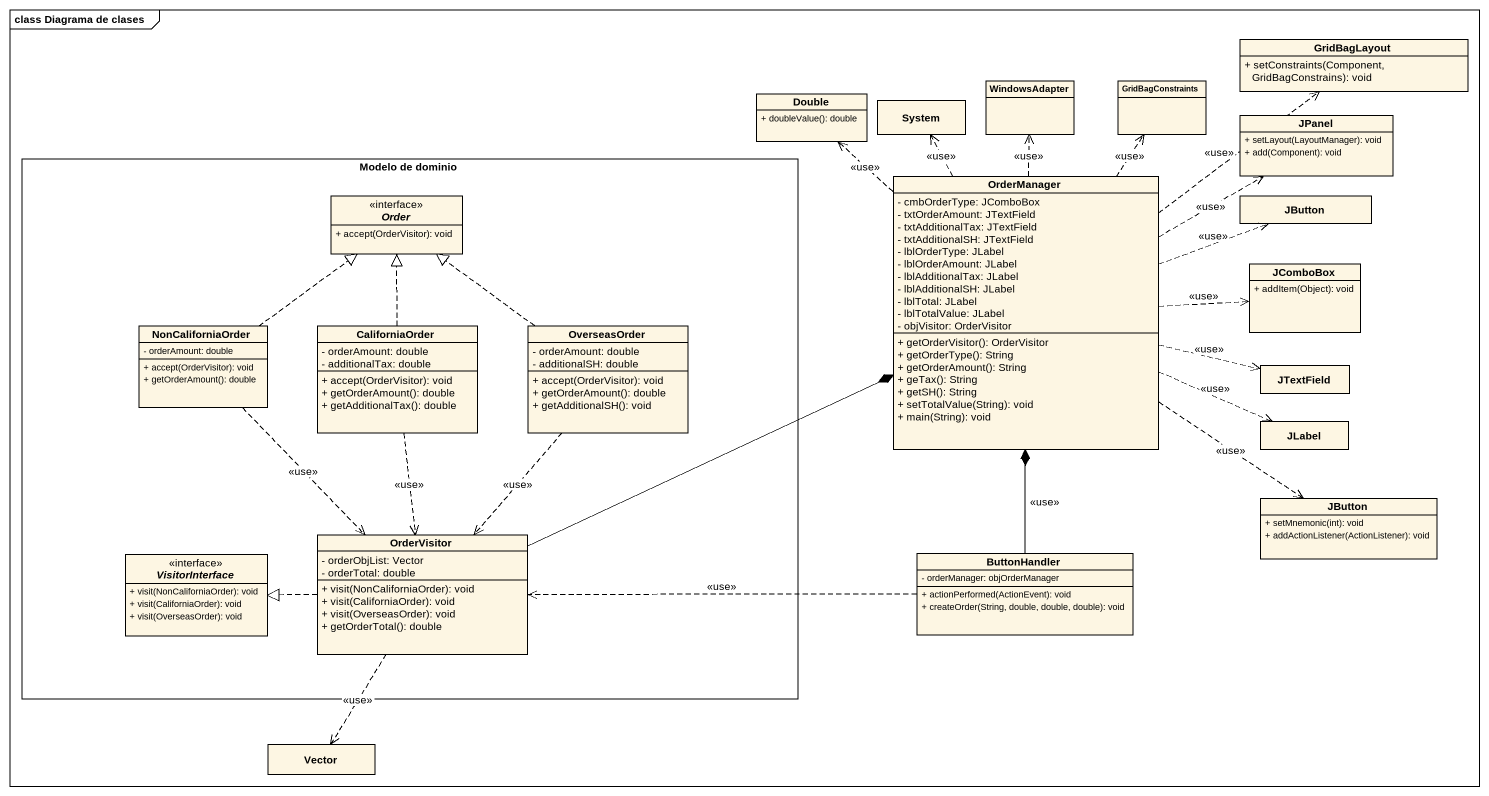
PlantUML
@startuml
mainframe class Diagrama de clases
hide circle
hide empty members
skinparam classAttributeIconSize 0
class GridBagLayout {
  + setConstraints(Component, GridBagConstrains): void
}
class WindowsAdapter
class GridBagConstraints
class Double {
  + doubleValue(): double
}
class System
class JPanel {
  + setLayout(LayoutManager): void
  + add(Component): void
}
rectangle "Modelo de dominio" as Modelo_de_dominio {
  interface Order {
    + accept(OrderVisitor): void
  }
  class NonCaliforniaOrder {
    - orderAmount: double
    + accept(OrderVisitor): void
    + getOrderAmount(): double
  }
  class CaliforniaOrder {
    - orderAmount: double
    - additionalTax: double
    + accept(OrderVisitor): void
    + getOrderAmount(): double
    + getAdditionalTax(): double
  }
  class OverseasOrder {
    - orderAmount: double
    - additionalSH: double
    + accept(OrderVisitor): void
    + getOrderAmount(): double
    + getAdditionalSH(): void
  }
  interface VisitorInterface {
    + visit(NonCaliforniaOrder): void
    + visit(CaliforniaOrder): void
    + visit(OverseasOrder): void
  }
  class OrderVisitor {
    - orderObjList: Vector
    - orderTotal: double
    + visit(NonCaliforniaOrder): void
    + visit(CaliforniaOrder): void
    + visit(OverseasOrder): void
    + getOrderTotal(): double
  }
}
class OrderManager {
  - cmbOrderType: JComboBox
  - txtOrderAmount: JTextField
  - txtAdditionalTax: JTextField
  - txtAdditionalSH: JTextField
  - lblOrderType: JLabel
  - lblOrderAmount: JLabel
  - lblAdditionalTax: JLabel
  - lblAdditionalSH: JLabel
  - lblTotal: JLabel
  - lblTotalValue: JLabel
  - objVisitor: OrderVisitor
  + getOrderVisitor(): OrderVisitor
  + getOrderType(): String
  + getOrderAmount(): String
  + geTax(): String
  + getSH(): String
  + setTotalValue(String): void
  + main(String): void
}
class JButton
class JComboBox {
  + addItem(Object): void
}
class JTextField
class JLabel
class "JButton" as JButton_2 {
  + setMnemonic(int): void
  + addActionListener(ActionListener): void
}
class ButtonHandler {
  - orderManager: objOrderManager
  + actionPerformed(ActionEvent): void
  + createOrder(String, double, double, double): void
}
class Vector
OrderManager .up.> GridBagLayout : <<use>>
OrderManager .up.> WindowsAdapter : <<use>>
OrderManager .up.> GridBagConstraints : <<use>>
OrderManager .up.> Double : <<use>>
OrderManager .up.> System : <<use>>
OrderManager .right.> JPanel : <<use>>
OrderManager .right.> JButton : <<use>>
OrderManager .right.> JComboBox : <<use>>
OrderManager .right.> JTextField : <<use>>
OrderManager .right.> JLabel : <<use>>
OrderManager ..> JButton_2 : <<use>>
NonCaliforniaOrder .up.|> Order
NonCaliforniaOrder ..> OrderVisitor : <<use>>
CaliforniaOrder .up.|> Order
CaliforniaOrder ..> OrderVisitor : <<use>>
OverseasOrder .up.|> Order
OverseasOrder ..> OrderVisitor : <<use>>
OrderVisitor -right-* OrderManager
OrderVisitor .left.|> VisitorInterface
OrderVisitor ..> Vector : <<use>>
ButtonHandler -up-* OrderManager
ButtonHandler .up.> OrderManager : <<use>>
ButtonHandler .left.> OrderVisitor : <<use>>
@enduml
